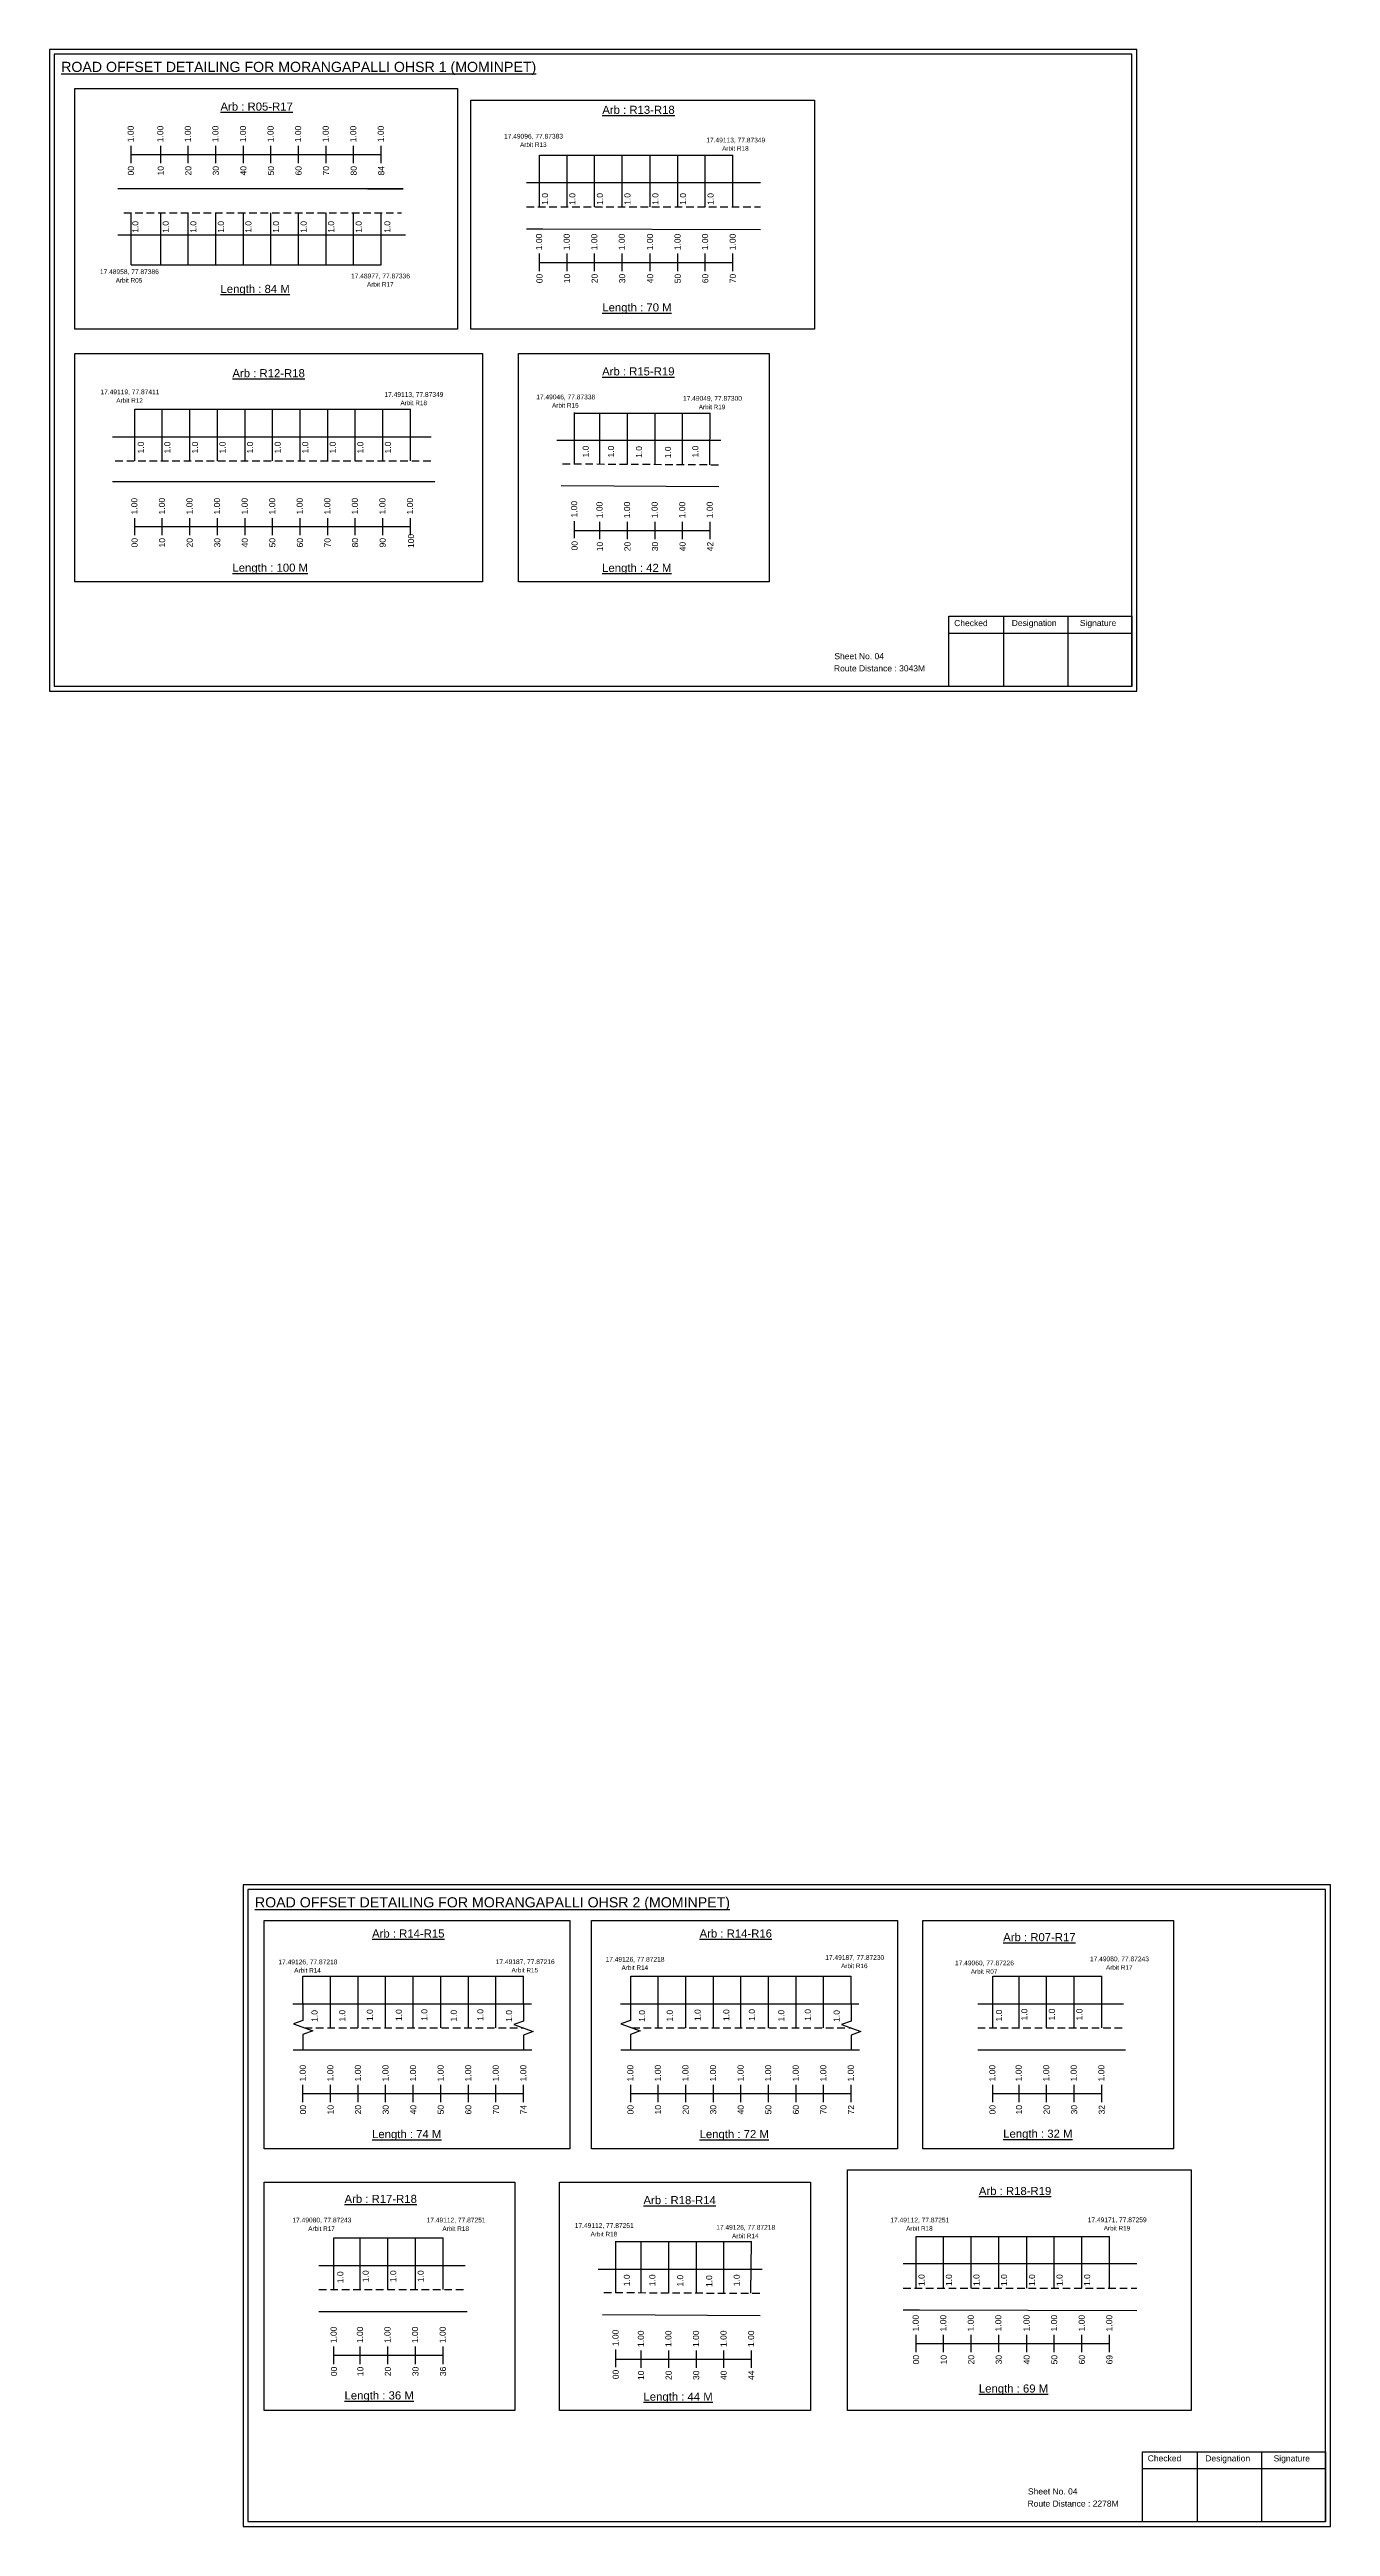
# Model space of a CAD drawing. Header units: inches. Extents: x 2380 to 8136, y 269 to 3641.
# Drawn here: x 5011 to 5643, y 269 to 1492 of the extents above; entities that cross this region are included whole.
import ezdxf

# ---------------------------------------------------------------- set-up
doc = ezdxf.new("R2010")
doc.units = ezdxf.units.IN
doc.header["$MEASUREMENT"] = 0
doc.linetypes.add('DASHED2', pattern=[0.375, 0.25, -0.125])
doc.layers.add('PDF_Geometry', color=7, linetype='Continuous')
doc.layers.add('PDF_Text', color=5, linetype='Continuous')
doc.styles.add('PDF Arial', font='arial.ttf')
doc.styles.get("Standard").update_dxf_attribs({"font": 'arial.ttf'})

msp = doc.modelspace()

# ---------------------------------------------------------------- linework, layer by layer
at = {"color": 217, "true_color": 0x93278f}
for p, q in [((5050.8, 1435.9), (5050.8, 1444.4)), ((5065.4, 1435.9), (5065.4, 1444.4)), ((5079, 1435.9), (5079, 1444.4)), ((5092.6, 1435.9), (5092.6, 1444.4)), ((5106.2, 1435.9), (5106.2, 1444.4)), ((5119.8, 1435.9), (5119.8, 1444.4)), ((5133.4, 1435.9), (5133.4, 1444.4)), ((5147, 1435.9), (5147, 1444.4)), ((5160.6, 1435.9), (5160.6, 1444.4)), ((5174.2, 1435.9), (5174.2, 1444.4)), ((5050.8, 1440.2), (5174.2, 1440.2)), ((5252.3, 1382.6), (5252.3, 1391.2)), ((5252.3, 1386.9), (5347.7, 1386.9)), ((5265.9, 1382.6), (5265.9, 1391.2)), ((5279.5, 1382.6), (5279.5, 1391.2)), ((5293.1, 1382.6), (5293.1, 1391.2)), ((5306.9, 1382.6), (5306.9, 1391.2)), ((5320.5, 1382.6), (5320.5, 1391.2)), ((5334.1, 1382.6), (5334.1, 1391.2)), ((5347.7, 1382.6), (5347.7, 1391.2)), ((5052.6, 1252.2), (5052.6, 1260.7)), ((5066.2, 1252.2), (5066.2, 1260.7)), ((5079.8, 1252.2), (5079.8, 1260.7)), ((5093.4, 1252.2), (5093.4, 1260.7)), ((5107, 1252.2), (5107, 1260.7)), ((5120.6, 1252.2), (5120.6, 1260.7)), ((5134.2, 1252.2), (5134.2, 1260.7)), ((5147.8, 1252.2), (5147.8, 1260.7)), ((5161.4, 1252.2), (5161.4, 1260.7)), ((5175, 1252.2), (5175, 1260.7)), ((5188.6, 1252.2), (5188.6, 1260.7)), ((5052.6, 1256.5), (5188.6, 1256.5)), ((5269.6, 1250.7), (5269.6, 1259.2)), ((5269.6, 1254.6), (5336.5, 1254.6)), ((5282.1, 1250.3), (5282.1, 1258.9)), ((5295.7, 1250.3), (5295.7, 1258.9)), ((5309.3, 1250.3), (5309.3, 1258.9)), ((5322.9, 1250.3), (5322.9, 1258.9)), ((5336.5, 1250.3), (5336.5, 1258.9)), ((5135.6, 478.7), (5135.6, 487.3)), ((5135.6, 483), (5244.4, 483)), ((5149.2, 478.7), (5149.2, 487.3)), ((5162.8, 478.7), (5162.8, 487.3)), ((5176.4, 478.7), (5176.4, 487.3)), ((5190, 478.7), (5190, 487.3)), ((5203.6, 478.7), (5203.6, 487.3)), ((5217.2, 478.7), (5217.2, 487.3)), ((5230.8, 478.7), (5230.8, 487.3)), ((5244.4, 478.7), (5244.4, 487.3)), ((5297.3, 478.7), (5297.3, 487.3)), ((5297.3, 483), (5406.1, 483)), ((5310.9, 478.7), (5310.9, 487.3)), ((5324.5, 478.7), (5324.5, 487.3)), ((5338.1, 478.7), (5338.1, 487.3)), ((5351.7, 478.7), (5351.7, 487.3)), ((5365.3, 478.7), (5365.3, 487.3)), ((5378.9, 478.7), (5378.9, 487.3)), ((5392.5, 478.7), (5392.5, 487.3)), ((5406.1, 478.7), (5406.1, 487.3)), ((5475.9, 478.7), (5475.9, 487.3)), ((5475.9, 483), (5529.7, 483)), ((5488.9, 478.7), (5488.9, 487.3)), ((5502.5, 478.7), (5502.5, 487.3)), ((5516.1, 478.7), (5516.1, 487.3)), ((5529.7, 478.7), (5529.7, 487.3)), ((5150.9, 349.5), (5150.9, 358.1)), ((5163.9, 349.5), (5163.9, 358.1)), ((5177.5, 349.5), (5177.5, 358.1)), ((5191.1, 349.5), (5191.1, 358.1)), ((5204.7, 349.5), (5204.7, 358.1)), ((5289.9, 348), (5289.9, 356.6)), ((5302.5, 347.6), (5302.5, 356.2)), ((5316.1, 347.6), (5316.1, 356.2)), ((5329.7, 347.6), (5329.7, 356.2)), ((5343.3, 347.6), (5343.3, 356.2)), ((5356.9, 347.6), (5356.9, 356.2)), ((5438.1, 355.3), (5438.1, 363.9)), ((5438.1, 359.6), (5533.5, 359.6)), ((5451.7, 355.3), (5451.7, 363.9)), ((5465.3, 355.3), (5465.3, 363.9)), ((5478.9, 355.3), (5478.9, 363.9)), ((5492.7, 355.3), (5492.7, 363.9)), ((5506.3, 355.3), (5506.3, 363.9)), ((5519.9, 355.3), (5519.9, 363.9)), ((5533.5, 355.3), (5533.5, 363.9)), ((5150.9, 353.8), (5204.7, 353.8)), ((5289.9, 351.9), (5356.9, 351.9))]:
    msp.add_line(p, q, dxfattribs=at)
at = {"color": 5}
for p, q in [((5252.3, 1439.8), (5347.7, 1439.8)), ((5050.8, 1385.7), (5174.2, 1385.7)), ((5052.6, 1314.4), (5188.6, 1314.4)), ((5269.6, 1312.5), (5336.5, 1312.5)), ((5135.6, 540.9), (5244.4, 540.9)), ((5297.3, 540.9), (5406.1, 540.9)), ((5475.9, 540.9), (5529.7, 540.9)), ((5150.9, 411.7), (5204.7, 411.7)), ((5289.9, 409.9), (5356.9, 409.9)), ((5438.1, 412.5), (5533.5, 412.5))]:
    msp.add_line(p, q, dxfattribs=at)
for p, q in [((5252.3, 1414.3), (5252.3, 1439.8)), ((5265.9, 1414.3), (5265.9, 1439.8)), ((5279.5, 1414.3), (5279.5, 1439.8)), ((5293.1, 1414.3), (5293.1, 1439.8)), ((5306.9, 1414.3), (5306.9, 1439.8)), ((5320.5, 1414.3), (5320.5, 1439.8)), ((5334.1, 1414.3), (5334.1, 1439.8)), ((5347.7, 1414.3), (5347.7, 1439.8)), ((5185.1, 1423.2), (5044.2, 1423.2)), ((5167.4, 1423.2), (5185.1, 1423.2)), ((5361.3, 1426.2), (5245.9, 1426.2)), ((5050.8, 1385.7), (5050.8, 1411.3)), ((5065.4, 1385.7), (5065.4, 1411.3)), ((5079, 1385.7), (5079, 1411.3)), ((5092.6, 1385.7), (5092.6, 1411.3)), ((5106.2, 1385.7), (5106.2, 1411.3)), ((5119.8, 1385.7), (5119.8, 1411.3)), ((5133.4, 1385.7), (5133.4, 1411.3)), ((5147, 1385.7), (5147, 1411.3)), ((5160.6, 1385.7), (5160.6, 1411.3)), ((5174.2, 1385.7), (5174.2, 1411.3)), ((5044.2, 1400.5), (5076.3, 1400.5)), ((5076.3, 1400.5), (5186.2, 1400.5)), ((5245.9, 1403.5), (5254, 1403.5)), ((5254, 1403.5), (5361.3, 1403.2)), ((5052.6, 1288.9), (5052.6, 1314.4)), ((5066.2, 1288.9), (5066.2, 1314.4)), ((5079.8, 1288.9), (5079.8, 1314.4)), ((5093.4, 1288.9), (5093.4, 1314.4)), ((5107, 1288.9), (5107, 1314.4)), ((5120.6, 1288.9), (5120.6, 1314.4)), ((5134.2, 1288.9), (5134.2, 1314.4)), ((5147.8, 1288.9), (5147.8, 1314.4)), ((5161.4, 1288.9), (5161.4, 1314.4)), ((5175, 1288.9), (5175, 1314.4)), ((5188.6, 1288.9), (5188.6, 1314.4)), ((5269.6, 1287.3), (5269.6, 1312.8)), ((5282.1, 1287.3), (5282.1, 1312.5)), ((5295.7, 1287.2), (5295.7, 1312.5)), ((5309.3, 1287.3), (5309.3, 1312.5)), ((5322.9, 1287), (5322.9, 1312.5)), ((5336.3, 1287), (5336.5, 1312.5)), ((5041.7, 1300.8), (5198.8, 1300.8)), ((5341.8, 1298.9), (5260.8, 1298.9)), ((5200.7, 1278.6), (5041.7, 1278.6)), ((5263, 1276.7), (5340.8, 1276.2)), ((5135.6, 527.3), (5135.6, 540.9)), ((5149.2, 515.4), (5149.2, 540.9)), ((5162.8, 515.4), (5162.8, 540.9)), ((5176.4, 515.4), (5176.4, 540.9)), ((5190, 515.4), (5190, 540.9)), ((5203.6, 515.4), (5203.6, 540.9)), ((5217.2, 515.4), (5217.2, 540.9)), ((5230.8, 515.4), (5230.8, 540.9)), ((5244.4, 527.3), (5244.4, 540.9)), ((5297.3, 527.3), (5297.3, 540.9)), ((5310.9, 515.4), (5310.9, 540.9)), ((5324.5, 515.4), (5324.5, 540.9)), ((5338.1, 515.4), (5338.1, 540.9)), ((5351.7, 515.4), (5351.7, 540.9)), ((5365.3, 515.4), (5365.3, 540.9)), ((5378.9, 515.4), (5378.9, 540.9)), ((5392.5, 515.4), (5392.5, 540.9)), ((5406.1, 527.3), (5406.1, 540.9)), ((5475.9, 515.4), (5475.9, 540.9)), ((5488.9, 515.4), (5488.9, 540.9)), ((5502.5, 515.4), (5502.5, 540.9)), ((5516.1, 515.4), (5516.1, 540.9)), ((5529.7, 515.4), (5529.7, 540.9)), ((5130.6, 527.3), (5248.3, 527.3)), ((5292.3, 527.3), (5409.9, 527.3)), ((5468.5, 527.3), (5540.5, 527.3)), ((5130.8, 504.6), (5248.6, 504.6)), ((5292.4, 504.6), (5410.2, 504.6)), ((5468.5, 504.6), (5541.5, 504.6)), ((5150.9, 386.2), (5150.9, 411.7)), ((5163.9, 386.2), (5163.9, 411.7)), ((5177.5, 386.2), (5177.5, 411.7)), ((5191.1, 386.2), (5191.1, 411.7)), ((5204.7, 386.2), (5204.7, 411.7)), ((5289.9, 384.6), (5289.9, 410.2)), ((5302.5, 384.6), (5302.5, 409.9)), ((5316.1, 384.5), (5316.1, 409.9)), ((5329.7, 384.6), (5329.7, 409.9)), ((5343.3, 384.3), (5343.3, 409.9)), ((5356.6, 384.4), (5356.9, 409.9)), ((5438.1, 387), (5438.1, 412.5)), ((5451.7, 387), (5451.7, 412.5)), ((5465.3, 387), (5465.3, 412.5)), ((5478.9, 387), (5478.9, 412.5)), ((5492.7, 387), (5492.7, 412.5)), ((5506.3, 387), (5506.3, 412.5)), ((5519.9, 387), (5519.9, 412.5)), ((5533.5, 387), (5533.5, 412.5)), ((5143.5, 398.1), (5215.6, 398.1)), ((5362.1, 396.2), (5281.2, 396.2)), ((5547.1, 398.9), (5431.7, 398.9)), ((5143.5, 375.4), (5216.6, 375.4)), ((5283.4, 374), (5361.1, 373.5)), ((5431.7, 376.2), (5439.8, 376.2)), ((5439.8, 376.2), (5547.1, 375.9))]:
    msp.add_line(p, q)
at = {"linetype": 'DASHED2', "ltscale": 15}
for p, q in [((5047.2, 1411.3), (5184.2, 1411.3)), ((5245.9, 1414.3), (5361.3, 1414.3)), ((5043, 1288.9), (5198.8, 1288.9)), ((5263.7, 1287.5), (5342, 1287)), ((5136.4, 515.4), (5244.4, 515.4)), ((5298, 515.4), (5406.1, 515.4)), ((5468.5, 515.4), (5541, 515.4)), ((5143.5, 386.2), (5216.1, 386.2)), ((5284.1, 384.8), (5362.4, 384.4)), ((5431.7, 387), (5547.1, 387))]:
    msp.add_line(p, q, dxfattribs=at)
for points in [[(5023, 1472.7), (5211.9, 1472.7), (5211.9, 1353.9), (5023, 1353.9)], [(5218.4, 1467), (5388, 1467), (5388, 1353.9), (5218.4, 1353.9)], [(5023, 1341.9), (5224.2, 1341.9), (5224.2, 1229.2), (5023, 1229.2)], [(5241.9, 1341.9), (5365.7, 1341.9), (5365.7, 1229.2), (5241.9, 1229.2)], [(5116.4, 568.4), (5267.3, 568.4), (5267.3, 455.7), (5116.4, 455.7)], [(5278, 568.4), (5428.9, 568.4), (5428.9, 455.7), (5278, 455.7)], [(5441.4, 568.4), (5565.2, 568.4), (5565.2, 455.7), (5441.4, 455.7)], [(5404.2, 445.4), (5573.8, 445.4), (5573.8, 326.5), (5404.2, 326.5)], [(5116.4, 439.2), (5240.2, 439.2), (5240.2, 326.5), (5116.4, 326.5)], [(5262.2, 439.2), (5386, 439.2), (5386, 326.5), (5262.2, 326.5)]]:
    msp.add_lwpolyline(points, close=True)
at = {"linetype": 'Continuous'}
for points in [[(5135.6, 527.6), (5135.6, 519.1), (5130.9, 517.4), (5140.4, 514), (5135.6, 512.2), (5135.6, 504.9)], [(5244.4, 527.3), (5244.4, 518.8), (5239.7, 517.1), (5249.2, 513.7), (5244.4, 511.9), (5244.4, 504.6)], [(5297.2, 527.6), (5297.2, 519.1), (5292.5, 517.4), (5302, 514), (5297.2, 512.2), (5297.2, 504.9)], [(5406.1, 527.3), (5406.1, 518.8), (5401.3, 517.1), (5410.8, 513.7), (5406.1, 511.9), (5406.1, 504.6)]]:
    msp.add_lwpolyline(points, dxfattribs=at)
at = {"layer": 'PDF_Geometry'}
for points in [[(5010.6, 1492), (5010.6, 1175.2), (5547, 1175.2), (5547, 1492)], [(5012.9, 1489.6), (5012.9, 1177.7), (5544.6, 1177.7), (5544.6, 1489.6)], [(5106.1, 586), (5106.1, 269.3), (5642.6, 269.3), (5642.6, 586)], [(5108.4, 583.7), (5108.4, 271.7), (5640.1, 271.7), (5640.1, 583.7)]]:
    msp.add_lwpolyline(points, close=True, dxfattribs=at)
at = {"layer": 'PDF_Geometry', "color": 242, "true_color": 0xcc1f26}
for points in [[(5544.6, 1177.6), (5454.3, 1177.6), (5454.3, 1212.2), (5544.6, 1212.2)], [(5640.1, 271.6), (5549.8, 271.6), (5549.8, 306.2), (5640.1, 306.2)]]:
    msp.add_lwpolyline(points, close=True, dxfattribs=at)
for points in [[(5481.3, 1212.2), (5481.3, 1177.6)], [(5513, 1212.2), (5513, 1177.6)], [(5454.3, 1203.8), (5544.6, 1203.8)], [(5576.8, 306.2), (5576.8, 271.6)], [(5608.5, 306.2), (5608.5, 271.6)], [(5549.8, 297.9), (5640.1, 297.9)]]:
    msp.add_lwpolyline(points, dxfattribs=at)

# ---------------------------------------------------------------- texts
at = {"color": 242, "true_color": 0xcd2027}
for s, height, p in [('%%UROAD OFFSET DETAILING FOR MORANGAPALLI OHSR 1 (MOMINPET)', 5, (5016.3, 1480.9)), ('%%UArb : R05-R17', 4, (5094.9, 1461.8)), ('%%UArb : R13-R18', 4, (5283.3, 1460.2)), ('%%ULength : 84 M', 4, (5094.9, 1371.8)), ('%%ULength : 70 M', 4, (5283.3, 1362.7)), ('%%UArb : R12-R18', 4, (5100.8, 1330.2)), ('%%UArb : R15-R19', 4, (5283.2, 1331.1)), ('%%ULength : 100 M', 4, (5100.8, 1234.2)), ('%%ULength : 42 M', 4, (5283.2, 1234.1)), ('%%UROAD OFFSET DETAILING FOR MORANGAPALLI OHSR 2 (MOMINPET)', 5, (5111.9, 574.9)), ('%%UArb : R14-R15', 4, (5169.7, 560)), ('%%UArb : R14-R16', 4, (5331.3, 560)), ('%%UArb : R07-R17', 4, (5481.1, 558.2)), ('%%ULength : 74 M', 4, (5169.7, 461)), ('%%ULength : 72 M', 4, (5331.3, 461)), ('%%ULength : 32 M', 4, (5481.1, 461.2)), ('%%UArb : R17-R18', 4, (5156.1, 429)), ('%%UArb : R18-R14', 4, (5303.6, 428.4)), ('%%UArb : R18-R19', 4, (5469.1, 432.9)), ('%%ULength : 36 M', 4, (5156.1, 332)), ('%%ULength : 44 M', 4, (5303.6, 331.4)), ('%%ULength : 69 M', 4, (5469.1, 335.4))]:
    msp.add_text(s, height=height, dxfattribs=at).set_placement(p)
at = {"color": 217, "true_color": 0x93278f}
for s, p in [('1.00', (5052.1, 1446.2)), ('1.00', (5066.7, 1446.2)), ('1.00', (5080.3, 1446.2)), ('1.00', (5093.9, 1446.2)), ('1.00', (5107.5, 1446.2)), ('1.00', (5121.1, 1446.2)), ('1.00', (5134.7, 1446.2)), ('1.00', (5148.3, 1446.2)), ('1.00', (5161.9, 1446.2)), ('1.00', (5175.5, 1446.2)), ('00', (5052.2, 1429.8)), ('10', (5066.9, 1429.8)), ('20', (5080.5, 1429.8)), ('30', (5094.1, 1429.8)), ('40', (5107.7, 1429.8)), ('50', (5121.3, 1429.8)), ('60', (5134.9, 1429.8)), ('70', (5148.5, 1429.8)), ('80', (5162.1, 1429.8)), ('84', (5175.7, 1429.8)), ('1.00', (5253.6, 1392.9)), ('1.00', (5267.2, 1392.9)), ('1.00', (5280.8, 1392.9)), ('1.00', (5294.4, 1392.9)), ('1.00', (5308.3, 1392.9)), ('1.00', (5321.9, 1392.9)), ('1.00', (5335.5, 1392.9)), ('1.00', (5349.1, 1392.9)), ('00', (5253.8, 1376.6)), ('10', (5267.4, 1376.6)), ('20', (5281, 1376.6)), ('30', (5294.6, 1376.6)), ('40', (5308.4, 1376.6)), ('50', (5322, 1376.6)), ('60', (5335.6, 1376.6)), ('70', (5349.2, 1376.6)), ('1.00', (5053.9, 1262.5)), ('1.00', (5067.5, 1262.5)), ('1.00', (5081.1, 1262.5)), ('1.00', (5094.7, 1262.5)), ('1.00', (5108.3, 1262.5)), ('1.00', (5121.9, 1262.5)), ('1.00', (5135.5, 1262.5)), ('1.00', (5149.1, 1262.5)), ('1.00', (5162.7, 1262.5)), ('1.00', (5176.3, 1262.5)), ('1.00', (5189.9, 1262.5)), ('1.00', (5270.9, 1261)), ('1.00', (5283.4, 1260.6)), ('1.00', (5297, 1260.6)), ('1.00', (5310.6, 1260.6)), ('1.00', (5324.2, 1260.6)), ('1.00', (5337.8, 1260.6)), ('00', (5054, 1246.2)), ('10', (5067.6, 1246.2)), ('20', (5081.2, 1246.2)), ('30', (5094.8, 1246.2)), ('40', (5108.4, 1246.2)), ('50', (5122, 1246.2)), ('60', (5135.6, 1246.2)), ('70', (5149.2, 1246.2)), ('80', (5162.8, 1246.2)), ('90', (5176.4, 1246.2)), ('100', (5190.4, 1245.9)), ('00', (5271.1, 1244.7)), ('10', (5283.6, 1244.3)), ('20', (5297.2, 1244.3)), ('30', (5310.8, 1244.3)), ('40', (5324.4, 1244.3)), ('42', (5338, 1244.3)), ('1.00', (5137, 489)), ('1.00', (5150.6, 489)), ('1.00', (5164.2, 489)), ('1.00', (5177.8, 489)), ('1.00', (5191.4, 489)), ('1.00', (5205, 489)), ('1.00', (5218.6, 489)), ('1.00', (5232.2, 489)), ('1.00', (5245.8, 489)), ('1.00', (5298.6, 489)), ('1.00', (5312.2, 489)), ('1.00', (5325.8, 489)), ('1.00', (5339.4, 489)), ('1.00', (5353, 489)), ('1.00', (5366.6, 489)), ('1.00', (5380.2, 489)), ('1.00', (5393.8, 489)), ('1.00', (5407.4, 489)), ('1.00', (5477.2, 489)), ('1.00', (5490.2, 489)), ('1.00', (5503.8, 489)), ('1.00', (5517.4, 489)), ('1.00', (5531, 489)), ('00', (5137.1, 472.7)), ('10', (5150.7, 472.7)), ('20', (5164.3, 472.7)), ('30', (5177.9, 472.7)), ('40', (5191.5, 472.7)), ('50', (5205.1, 472.7)), ('60', (5218.7, 472.7)), ('70', (5232.3, 472.7)), ('74', (5245.9, 472.7)), ('00', (5298.7, 472.7)), ('10', (5312.3, 472.7)), ('20', (5325.9, 472.7)), ('30', (5339.5, 472.7)), ('40', (5353.1, 472.7)), ('50', (5366.7, 472.7)), ('60', (5380.3, 472.7)), ('70', (5393.9, 472.7)), ('72', (5407.5, 472.7)), ('00', (5477.3, 472.7)), ('10', (5490.4, 472.7)), ('20', (5504, 472.7)), ('30', (5517.6, 472.7)), ('32', (5531.2, 472.7)), ('1.00', (5152.2, 359.8)), ('1.00', (5165.2, 359.8)), ('1.00', (5178.8, 359.8)), ('1.00', (5192.4, 359.8)), ('1.00', (5206, 359.8)), ('1.00', (5439.4, 365.6)), ('1.00', (5453, 365.6)), ('1.00', (5466.6, 365.6)), ('1.00', (5480.2, 365.6)), ('1.00', (5494.1, 365.6)), ('1.00', (5507.7, 365.6)), ('1.00', (5521.3, 365.6)), ('1.00', (5534.9, 365.6)), ('1.00', (5291.3, 358.3)), ('1.00', (5303.8, 357.9)), ('1.00', (5317.4, 357.9)), ('1.00', (5331, 357.9)), ('1.00', (5344.6, 357.9)), ('1.00', (5358.2, 357.9)), ('00', (5152.4, 343.5)), ('10', (5165.4, 343.5)), ('20', (5179, 343.5)), ('30', (5192.6, 343.5)), ('36', (5206.2, 343.5)), ('00', (5291.4, 342)), ('10', (5303.9, 341.6)), ('20', (5317.5, 341.6)), ('30', (5331.1, 341.6)), ('40', (5344.7, 341.6)), ('44', (5358.3, 341.6)), ('00', (5439.6, 349.3)), ('10', (5453.2, 349.3)), ('20', (5466.8, 349.3)), ('30', (5480.4, 349.3)), ('40', (5494.2, 349.3)), ('50', (5507.8, 349.3)), ('60', (5521.4, 349.3)), ('69', (5535, 349.3))]:
    msp.add_text(s, height=3, rotation=90, dxfattribs=at).set_placement(p)
at = {"color": 5}
for s, height, p in [('17.49096, 77.87383', 2.34, (5234.8, 1448)), ('Arbit R13', 2.25, (5242.7, 1443.9)), ('17.49113, 77.87349', 2.34, (5334.6, 1446.1)), ('Arbit R18', 2.25, (5342.4, 1442)), ('17.48958, 77.87386', 2.34, (5035.4, 1381.1)), ('Arbit R05', 2.25, (5043.2, 1376.9)), ('17.48977, 77.87336', 2.34, (5159.3, 1379)), ('Arbit R17', 2.25, (5167.2, 1374.9)), ('17.49119, 77.87411', 2.34, (5035.7, 1321.8)), ('17.49113, 77.87349', 2.34, (5175.8, 1320.5)), ('17.49046, 77.87338', 2.34, (5250.7, 1319.3)), ('17.49049, 77.87300', 2.34, (5323.1, 1318.6)), ('Arbit R12', 2.25, (5043.5, 1317.6)), ('Arbit R18', 2.25, (5183.7, 1316.4)), ('Arbit R15', 2.25, (5258.5, 1315.2)), ('Arbit R19', 2.25, (5330.9, 1314.4)), ('17.49126, 77.87218', 2.34, (5284.9, 548.1)), ('17.49187, 77.87230', 2.34, (5393.3, 549)), ('17.49080, 77.87243', 2.34, (5523.9, 548.3)), ('17.49126, 77.87218', 2.34, (5123.5, 546.8)), ('Arbit R14', 2.25, (5131.3, 542.7)), ('17.49187, 77.87216', 2.34, (5230.7, 546.9)), ('Arbit R15', 2.25, (5238.5, 542.8)), ('Arbit R14', 2.25, (5292.8, 544)), ('Arbit R16', 2.25, (5401.1, 544.9)), ('17.49060, 77.87226', 2.34, (5457.3, 546.3)), ('Arbit R07', 2.25, (5465.1, 542.1)), ('Arbit R17', 2.25, (5531.8, 544.1)), ('17.49080, 77.87243', 2.34, (5130.4, 419.4)), ('Arbit R17', 2.25, (5138.2, 415.2)), ('17.49112, 77.87251', 2.34, (5196.6, 419.4)), ('Arbit R18', 2.25, (5204.4, 415.2)), ('17.49112, 77.87251', 2.34, (5269.7, 416.7)), ('17.49126, 77.87218', 2.34, (5339.5, 415.8)), ('17.49112, 77.87251', 2.34, (5425.4, 419.4)), ('Arbit R18', 2.25, (5433.2, 415.3)), ('17.49171, 77.87259', 2.34, (5522.8, 419.5)), ('Arbit R19', 2.25, (5530.7, 415.4)), ('Arbit R18', 2.25, (5277.5, 412.5)), ('Arbit R14', 2.25, (5347.3, 411.6))]:
    msp.add_text(s, height=height, dxfattribs=at).set_placement(p)
for p in [(5256.5, 1415.3), (5270, 1415.3), (5283.6, 1415.3), (5297.2, 1415.3), (5311, 1415.3), (5324.6, 1415.3), (5338.2, 1415.3), (5054.4, 1401.5), (5069.4, 1401.5), (5083, 1401.5), (5096.6, 1401.5), (5110.2, 1401.5), (5123.8, 1401.5), (5137.4, 1401.5), (5151, 1401.5), (5164.6, 1401.5), (5178.7, 1401.5), (5057.1, 1292.6), (5070.2, 1292.6), (5083.8, 1292.6), (5097.4, 1292.6), (5111, 1292.6), (5124.6, 1292.6), (5138.2, 1292.6), (5151.8, 1292.6), (5165.4, 1292.6), (5179, 1292.6), (5276.6, 1290.6), (5289.1, 1290.6), (5302.9, 1290.4), (5330.7, 1290.6), (5317.2, 1290.2), (5142.8, 518.4), (5156.5, 518.5), (5170.1, 518.8), (5184.4, 518.8), (5197, 518.9), (5211.5, 518.5), (5224.6, 518.9), (5238.8, 518.4), (5304.4, 518.4), (5318.1, 518.5), (5331.8, 518.8), (5346, 518.8), (5358.6, 518.9), (5373.1, 518.5), (5386.2, 518.9), (5400.4, 518.4), (5480.5, 518.6), (5493, 519.1), (5506.6, 519.1), (5520.2, 519.1), (5155.5, 389.4), (5168, 389.9), (5181.6, 389.9), (5195.2, 389.9), (5296.9, 387.9), (5309.5, 387.9), (5323.2, 387.7), (5337.5, 387.5), (5351.1, 387.9), (5442.3, 388), (5455.8, 388), (5469.4, 388), (5483, 388), (5496.8, 388), (5510.4, 388), (5524, 388)]:
    msp.add_text('1.0', height=3, rotation=90).set_placement(p)
for s, p in [('Route Distance : 3043M', (5397.6, 1185)), ('Sheet No. 04', (5397.8, 1191)), ('Route Distance : 2278M', (5493.1, 279.1)), ('Sheet No. 04', (5493.3, 285.1))]:
    msp.add_text(s, height=3).set_placement(p)
at = {"layer": 'PDF_Text', "color": 7, "attachment_point": 7, "style": 'PDF Arial'}
for s, insert, char_height in [('Checked', (5456.9, 1207.3), 3), ('Designation', (5485.3, 1206.5), 3.001), ('Signature', (5518.9, 1206.5), 3), ('Checked', (5552.4, 301.4), 3), ('Designation', (5580.8, 300.5), 3.001), ('Signature', (5614.5, 300.5), 3)]:
    msp.add_mtext(s, dxfattribs=dict(at, insert=insert, char_height=char_height))

doc.saveas('drawing.dxf')
